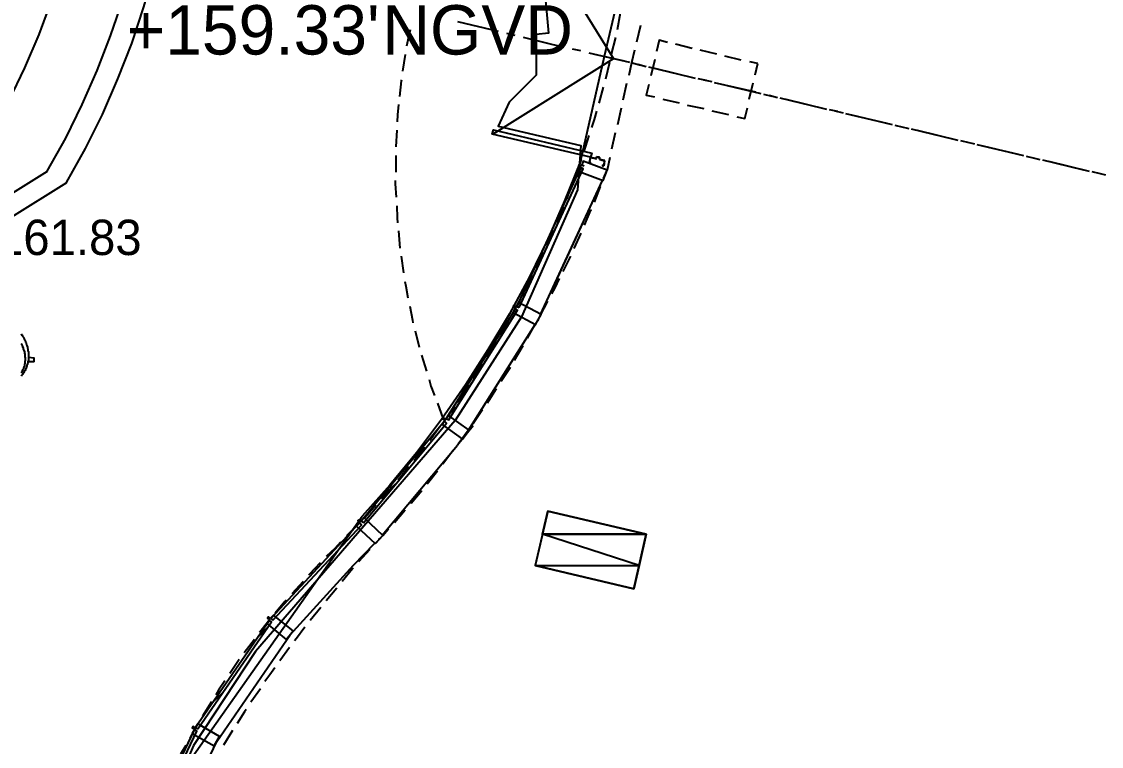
# Model space of a CAD drawing. Header units: feet. Extents: x -84 to 198, y -22 to 181.
# Drawn here: x 11.71 to 43.72, y 76.35 to 97.84 of the extents above; entities that cross this region are included whole.
import ezdxf
from ezdxf.enums import TextEntityAlignment as Align

# ---------------------------------------------------------------- set-up
doc = ezdxf.new("R2010")
doc.units = ezdxf.units.FT
for name, color, linetype in [('A-AREA-COMUN', 252, 'CONTINUOUS'), ('A-LINEA', 7, 'CONTINUOUS'), ('A-MURO-CONCRETO', 8, 'CONTINUOUS'), ('A-TEXTO-PDF', 3, 'CONTINUOUS')]:
    doc.layers.add(name, color=color, linetype=linetype)

msp = doc.modelspace()

# ---------------------------------------------------------------- linework, layer by layer
at = {"layer": 'A-AREA-COMUN'}
msp.add_lwpolyline([(27.088, 100.0889), (27.328, 97.4933), (26.96, 97.4578), (26.96, 96.2489), (26.16, 95.4489), (25.84, 94.7378), (28.288, 94.1689), (28.192, 92.8533), (26.528, 89.0844), (24.56, 86.0089), (18.64, 79.1644), (16.8, 76.3733), (15.488, 73.3333)], dxfattribs=at)
at = {"layer": 'A-LINEA'}
for p, q in [((27.0385, 100.3321), (29.2693, 96.7233)), ((29.3733, 97.6044), (29.4667, 98.0978)), ((24.6267, 97.8444), (25.84, 97.5511)), ((30.0533, 97.7244), (29.9333, 97.2311)), ((30.0533, 97.7244), (29.9333, 97.2311)), ((23.2267, 97.5911), (23.12, 97.1111)), ((26.08, 97.4978), (26.3333, 97.4311)), ((26.5733, 97.3778), (27.7867, 97.0844)), ((29.2, 96.8711), (29.32, 97.3644)), ((28.0267, 97.0311), (28.28, 96.9778)), ((31.5867, 97.0444), (31.0933, 97.1644)), ((31.5867, 97.0444), (31.0933, 97.1644)), ((23.08, 96.8578), (23, 96.3644)), ((29.264, 96.7389), (25.6652, 94.4921)), ((28.52, 96.9111), (29.7333, 96.6311)), ((28.6933, 96.8711), (29.5733, 96.6711)), ((28.6933, 96.8711), (29.5733, 96.6711)), ((30.48, 96.7111), (30.36, 96.2311)), ((30.48, 96.7111), (30.36, 96.2311)), ((32.32, 96.8711), (31.8267, 96.9911)), ((32.32, 96.8711), (31.8267, 96.9911)), ((33.04, 96.6978), (32.56, 96.8178)), ((33.04, 96.6978), (32.56, 96.8178)), ((29.0267, 96.1378), (29.1467, 96.6311)), ((29.8133, 96.6178), (30.0533, 96.5511)), ((29.8133, 96.6178), (30.0533, 96.5511)), ((29.9733, 96.5778), (30.2267, 96.5111)), ((30.2933, 96.4978), (31.52, 96.2044)), ((30.2933, 96.4978), (31.52, 96.2044)), ((30.4667, 96.4578), (31.68, 96.1644)), ((33.5333, 96.5911), (33.2933, 96.6444)), ((33.5333, 96.5911), (33.2933, 96.6444)), ((33.4533, 96.2578), (33.5333, 96.5911)), ((33.4533, 96.2578), (33.5333, 96.5911)), ((31.76, 96.1511), (32, 96.0978)), ((31.76, 96.1511), (32, 96.0978)), ((31.92, 96.1111), (32.1733, 96.0578)), ((28.8267, 95.4178), (28.96, 95.8978)), ((29.64, 96.0044), (29.5333, 95.5111)), ((29.64, 96.0044), (29.5333, 95.5111)), ((32.24, 96.0311), (33.4667, 95.7511)), ((32.24, 96.0311), (33.4667, 95.7511)), ((32.4133, 95.9911), (33.6267, 95.7111)), ((33.28, 95.5378), (33.4, 96.0178)), ((33.28, 95.5378), (33.4, 96.0178)), ((30.72, 95.5378), (31.2, 95.4311)), ((30.72, 95.5378), (31.2, 95.4311)), ((33.7067, 95.6844), (33.9467, 95.6311)), ((33.7067, 95.6844), (33.9467, 95.6311)), ((33.8667, 95.6578), (34.12, 95.5911)), ((34.1867, 95.5778), (35.4133, 95.2844)), ((34.1867, 95.5778), (35.4133, 95.2844)), ((34.36, 95.5378), (35.5733, 95.2444)), ((29.48, 95.2711), (29.3733, 94.7778)), ((29.48, 95.2711), (29.3733, 94.7778)), ((31.44, 95.3644), (31.9333, 95.2578)), ((31.44, 95.3644), (31.9333, 95.2578)), ((32.1733, 95.1911), (32.6667, 95.0844)), ((32.1733, 95.1911), (32.6667, 95.0844)), ((35.6533, 95.2311), (35.8933, 95.1778)), ((35.6533, 95.2311), (35.8933, 95.1778)), ((35.8133, 95.1911), (36.0667, 95.1378)), ((36.1333, 95.1111), (37.36, 94.8311)), ((36.1333, 95.1111), (37.36, 94.8311)), ((36.3067, 95.0711), (37.52, 94.7911)), ((37.6, 94.7644), (37.84, 94.7111)), ((37.6, 94.7644), (37.84, 94.7111)), ((22.8267, 94.6178), (22.8, 94.1244)), ((28.3867, 93.9911), (28.5333, 94.4578)), ((29.3067, 94.5378), (29.2, 94.0578)), ((29.3067, 94.5378), (29.2, 94.0578)), ((37.76, 94.7244), (38.0133, 94.6711)), ((38.08, 94.6578), (39.3067, 94.3644)), ((38.08, 94.6578), (39.3067, 94.3644)), ((38.2533, 94.6178), (39.4667, 94.3244)), ((39.5467, 94.3111), (39.7867, 94.2578)), ((39.5467, 94.3111), (39.7867, 94.2578)), ((39.7067, 94.2711), (39.96, 94.2178)), ((40.0267, 94.1911), (41.2533, 93.9111)), ((40.0267, 94.1911), (41.2533, 93.9111)), ((40.2, 94.1511), (41.4133, 93.8711)), ((22.8, 93.8711), (22.8, 93.3778)), ((28.5733, 93.8178), (28.5333, 93.6711)), ((28.5733, 93.8044), (28.5733, 93.8044)), ((28.7467, 93.8311), (28.7333, 93.7911)), ((28.7467, 93.8178), (28.7467, 93.8178)), ((28.84, 93.8178), (28.76, 93.8311)), ((28.84, 93.7644), (28.8533, 93.8044)), ((28.84, 93.8044), (28.84, 93.8044)), ((29.1467, 93.8044), (29.0667, 93.4311)), ((29.1467, 93.8044), (29.0667, 93.4311)), ((41.4933, 93.8444), (41.7333, 93.7911)), ((41.4933, 93.8444), (41.7333, 93.7911)), ((41.6533, 93.8044), (41.8933, 93.7511)), ((28.1333, 93.2844), (28.3067, 93.7511)), ((28.3067, 93.5911), (28.3867, 93.5644)), ((28.3067, 93.5911), (28.3867, 93.5644)), ((28.5467, 93.6711), (28.5467, 93.6711)), ((28.7221, 93.765), (28.7461, 93.7799)), ((28.8405, 93.7623), (28.8554, 93.7383)), ((28.8533, 93.7644), (28.8533, 93.7644)), ((29, 93.7244), (28.8533, 93.7511)), ((28.96, 93.5644), (28.96, 93.5644)), ((28.9733, 93.5644), (29, 93.7111)), ((28.9867, 93.7111), (28.9867, 93.7111)), ((41.9733, 93.7378), (43.1867, 93.4444)), ((41.9733, 93.7378), (43.1867, 93.4444)), ((42.1467, 93.6978), (43.36, 93.4044)), ((28.96, 93.1911), (29.0667, 93.4311)), ((28.96, 93.1911), (29.0667, 93.4311)), ((43.44, 93.3911), (43.68, 93.3378)), ((43.44, 93.3911), (43.68, 93.3378)), ((43.6, 93.3511), (43.84, 93.2978)), ((11.3375, 91.9968), (13.0506, 93.0644)), ((27.0933, 89.1511), (28.9333, 93.1244)), ((27.0933, 89.1511), (28.9333, 93.1244)), ((27.8667, 92.5778), (28.04, 93.0444)), ((28.6933, 92.4844), (28.8667, 92.9511)), ((28.6933, 92.4844), (28.8667, 92.9511)), ((27.5733, 91.8844), (27.7733, 92.3511)), ((28.3467, 91.8844), (27.48, 89.9911)), ((27.5733, 92.0044), (27.7467, 92.1644)), ((27.5733, 92.0044), (27.7467, 92.1644)), ((22.88, 91.6311), (22.92, 91.1244)), ((28.0933, 91.1111), (28.2933, 91.5644)), ((28.0933, 91.1111), (28.2933, 91.5644)), ((26.96, 90.5244), (27.1733, 90.9778)), ((27.04, 90.8311), (27.2, 90.9911)), ((27.04, 90.8311), (27.2, 90.9911)), ((22.96, 90.8844), (23.0267, 90.3911)), ((27.76, 90.4311), (27.9867, 90.8844)), ((27.76, 90.4311), (27.9867, 90.8844)), ((26.6133, 89.8578), (26.8533, 90.2978)), ((26.5067, 89.6711), (26.6667, 89.8178)), ((26.5067, 89.6711), (26.6667, 89.8178)), ((26.2667, 89.1911), (26.5067, 89.6311)), ((27.08, 89.1111), (27.3067, 89.5511)), ((27.08, 89.1111), (27.3067, 89.5511)), ((24.96, 85.7244), (26.9333, 88.8578)), ((24.96, 85.7244), (26.9333, 88.8578)), ((25.8933, 88.5378), (26.1467, 88.9778)), ((23.3733, 88.6711), (23.4933, 88.1911)), ((25.6, 88.1378), (25.84, 88.3778)), ((25.6, 88.1378), (25.84, 88.3778)), ((26.32, 87.8044), (26.5733, 88.2311)), ((26.32, 87.8044), (26.5733, 88.2311)), ((12.08, 87.7511), (11.8933, 87.7511)), ((23.56, 87.9511), (23.7067, 87.4711)), ((25.1067, 87.2578), (25.3733, 87.6844)), ((25.92, 87.1778), (26.2, 87.5911)), ((25.92, 87.1778), (26.2, 87.5911)), ((24.04, 86.5244), (24.2, 86.0844)), ((24.56, 86.4978), (24.8, 86.7244)), ((24.56, 86.4978), (24.8, 86.7244)), ((24.2667, 86.0311), (24.5467, 86.4311)), ((25.0933, 85.9244), (25.3733, 86.3378)), ((25.0933, 85.9244), (25.3733, 86.3378)), ((23.8133, 85.4311), (24.1067, 85.8311)), ((25.0933, 85.8578), (24.6267, 85.2844)), ((25.0933, 85.8578), (24.6267, 85.2844)), ((24.88, 85.5911), (24.8933, 85.6044)), ((24.88, 85.5911), (24.8933, 85.6044)), ((22.4, 82.6178), (24.6267, 85.2844)), ((22.4, 82.6178), (24.6267, 85.2844)), ((24.2, 84.7244), (24.4933, 85.1244)), ((24.2, 84.7244), (24.4933, 85.1244)), ((22.8667, 84.2578), (23.1867, 84.6444)), ((23.7333, 84.1378), (24.04, 84.5244)), ((23.7333, 84.1378), (24.04, 84.5244)), ((22.3467, 83.7111), (22.88, 84.2178)), ((22.3467, 83.7111), (22.88, 84.2178)), ((21.88, 83.1378), (22.2133, 83.5111)), ((22.76, 82.9911), (23.08, 83.3644)), ((22.76, 82.9911), (23.08, 83.3644)), ((21.8067, 83.1632), (15.5347, 74.2893)), ((21.8067, 83.1632), (15.5347, 74.2893)), ((21.3467, 82.6044), (21.7067, 82.9511)), ((22.4133, 82.6044), (22.2, 82.3644)), ((22.4133, 82.6044), (22.2, 82.3644)), ((22.4133, 82.6044), (22.5867, 82.8044)), ((22.4133, 82.6044), (22.5867, 82.8044)), ((21, 82.2311), (21.1733, 82.4178)), ((21.5467, 81.7244), (22.1733, 82.3644)), ((21.5467, 81.7244), (22.1733, 82.3644)), ((21, 82.2311), (20.7333, 81.9778)), ((22.0267, 82.1911), (21.6933, 81.8178)), ((22.0267, 82.1911), (21.6933, 81.8178)), ((19.6667, 79.6578), (21.5467, 81.7244)), ((19.6667, 79.6578), (21.5467, 81.7244)), ((20.0533, 81.2444), (19.72, 80.8711)), ((21.0533, 81.0444), (20.7333, 80.6711)), ((21.0533, 81.0444), (20.7333, 80.6711)), ((20.5733, 80.4711), (20.2667, 80.0844)), ((20.5733, 80.4711), (20.2667, 80.0844)), ((18.7067, 79.5911), (19, 79.8711)), ((18.7067, 79.5911), (19, 79.8711)), ((18.6133, 79.5244), (18.3067, 79.1244)), ((19.6533, 79.2844), (19.36, 78.8844)), ((19.6533, 79.2844), (19.36, 78.8844)), ((18.16, 78.9244), (17.88, 78.5111)), ((17.4, 77.6844), (17.6933, 77.9644)), ((17.4, 77.6844), (17.6933, 77.9644)), ((18.7867, 78.0578), (18.5067, 77.6578)), ((18.7867, 78.0578), (18.5067, 77.6578)), ((17.3333, 77.6711), (17.0667, 77.2444)), ((16.9333, 77.0311), (16.6933, 76.5911)), ((17.96, 76.8178), (17.6933, 76.3911)), ((17.96, 76.8178), (17.6933, 76.3911))]:
    msp.add_line(p, q, dxfattribs=at)
for points in [[(7.6, 90.2444), (8.32, 91.0444), (9.0133, 91.8711), (9.6533, 92.7378), (10.2667, 93.6311), (10.8267, 94.5511), (11.3333, 95.4978), (11.8, 96.4711), (12.2267, 97.4578), (12.6, 98.4711), (12.92, 99.4978), (13.2, 100.5378), (13.4133, 101.5911), (13.5867, 102.6578), (13.7067, 103.7378), (13.7733, 104.8044), (13.8, 105.8844), (13.76, 106.9644), (13.6667, 108.0444), (13.5333, 109.1111), (13.3333, 110.1644), (13.0933, 111.2178), (12.8, 112.2578)], [(13.04, 93.0711), (13.6, 94.0711), (14.1067, 95.0844), (14.56, 96.1378), (14.9733, 97.1911), (15.3333, 98.2711), (15.6533, 99.3778), (15.92, 100.4844), (16.1333, 101.6044), (16.2933, 102.7378), (16.4, 103.8711), (16.4533, 105.0044), (16.4533, 106.1511), (16.4133, 107.2844)], [(12.4667, 93.4044), (13.0133, 94.3778), (13.5067, 95.3778), (13.9467, 96.3911), (14.3467, 97.4178), (14.7067, 98.4711), (15.0133, 99.5378), (15.2667, 100.6178), (15.4667, 101.7111), (15.6267, 102.8178), (15.7333, 103.9244), (15.7867, 105.0311), (15.7867, 106.1378), (15.7467, 107.2444)], [(29.7333, 100.0044), (28.9733, 96.8044), (28.2667, 93.6711), (27.8, 92.5244), (27.3067, 91.3911), (26.76, 90.2711), (26.1733, 89.1778), (25.5333, 88.1111), (24.8667, 87.0711), (24.16, 86.0444), (23.4133, 85.0578), (22.6267, 84.0978), (21.8, 83.1778)], [(29.7333, 100.0044), (28.9733, 96.8044), (28.2667, 93.6711), (27.8, 92.5244), (27.3067, 91.3911), (26.76, 90.2711), (26.1733, 89.1778), (25.5333, 88.1111), (24.8667, 87.0711), (24.16, 86.0444), (23.4133, 85.0578), (22.6267, 84.0978), (21.8, 83.1778)], [(30.8533, 97.2178), (30.6133, 97.2844), (30.5333, 96.9511)], [(30.8533, 97.2178), (30.6133, 97.2844), (30.5333, 96.9511)], [(29.88, 96.9911), (29.7867, 96.6178), (29.7067, 96.2444)], [(29.88, 96.9911), (29.7867, 96.6178), (29.7067, 96.2444)], [(22.9733, 96.1111), (22.96, 96.0844), (22.9067, 95.6178)], [(30.3067, 95.9778), (30.2267, 95.6578), (30.4667, 95.6044)], [(30.3067, 95.9778), (30.2267, 95.6578), (30.4667, 95.6044)], [(22.88, 95.3778), (22.8533, 95.0711), (22.84, 94.8711)], [(28.6133, 94.6978), (28.6933, 94.9378), (28.76, 95.1778)], [(32.9067, 95.0178), (33.1467, 94.9644), (33.2267, 95.2844)], [(32.9067, 95.0178), (33.1467, 94.9644), (33.2267, 95.2844)], [(28.5733, 93.8178), (25.6533, 94.4978), (25.6933, 94.6311), (28.6133, 93.9378), (28.5733, 93.8178)], [(28.5467, 93.6578), (28.5733, 93.6578), (28.5467, 93.6711), (28.5733, 93.8044), (28.72, 93.7778)], [(28.5733, 93.8178), (28.72, 93.7911), (28.72, 93.7911)], [(28.7467, 93.7911), (28.7467, 93.8178), (28.84, 93.8044), (28.84, 93.7778)], [(26.4533, 89.3644), (28.36, 93.4711), (28.28, 93.5111), (26.3867, 89.3911), (26.4533, 89.3644)], [(26.4533, 89.3644), (28.36, 93.4711), (28.28, 93.5111), (26.3867, 89.3911), (26.4533, 89.3644)], [(28.3067, 93.5644), (28.2267, 93.5911), (28.2133, 93.5511), (28.2933, 93.5244), (28.24, 93.3911), (28.9467, 93.1244), (29.0667, 93.4311), (28.36, 93.6978), (28.3067, 93.5644)], [(28.3067, 93.5644), (28.2267, 93.5911), (28.2133, 93.5511), (28.2933, 93.5244), (28.24, 93.3911), (28.9467, 93.1244), (29.0667, 93.4311), (28.36, 93.6978), (28.3067, 93.5644)], [(28.8533, 93.7511), (28.9867, 93.7111), (28.96, 93.5644), (28.9333, 93.5778), (28.9333, 93.5644), (28.96, 93.5644)], [(10.0051, 93.2252), (11.2864, 92.6616), (12.475, 93.4009)], [(28.9867, 93.2578), (29, 93.2844), (29.0133, 93.2978)], [(28.9867, 93.2578), (29, 93.2844), (29.0133, 93.2978)], [(22.7867, 93.1244), (22.7867, 93.0311), (22.8133, 92.6311)], [(22.8267, 92.3778), (22.84, 92.0178), (22.8533, 91.8711)], [(28.4, 91.8044), (28.5867, 92.2444), (28.6, 92.2578)], [(28.4, 91.8044), (28.5867, 92.2444), (28.6, 92.2578)], [(27.28, 91.2044), (27.3867, 91.4311), (27.48, 91.6578)], [(23.0667, 90.1378), (23.0933, 89.9911), (23.16, 89.6444)], [(27.4267, 89.7644), (27.52, 89.9244), (27.6533, 90.2178)], [(27.4267, 89.7644), (27.52, 89.9244), (27.6533, 90.2178)], [(23.2133, 89.4044), (23.2933, 88.9911), (23.3067, 88.9111)], [(24.36, 86.0178), (26.4133, 89.2844), (26.3467, 89.3244), (24.2933, 86.0711), (24.36, 86.0178)], [(24.36, 86.0178), (26.4133, 89.2844), (26.3467, 89.3244), (24.2933, 86.0711), (24.36, 86.0178)], [(26.3733, 89.3778), (26.2933, 89.4178), (26.28, 89.3778), (26.3467, 89.3378), (26.28, 89.2178), (26.9467, 88.8578), (27.1067, 89.1511), (26.44, 89.5111), (26.3733, 89.3778)], [(26.3733, 89.3778), (26.2933, 89.4178), (26.28, 89.3778), (26.3467, 89.3378), (26.28, 89.2178), (26.9467, 88.8578), (27.1067, 89.1511), (26.44, 89.5111), (26.3733, 89.3778)], [(27.0133, 88.9778), (27.0267, 89.0044), (27.04, 89.0178)], [(27.0133, 88.9778), (27.0267, 89.0044), (27.04, 89.0178)], [(26.7067, 88.4578), (26.9067, 88.8044), (26.96, 88.8844)], [(26.7067, 88.4578), (26.9067, 88.8044), (26.96, 88.8844)], [(11.6933, 88.5778), (11.7067, 88.5511), (11.72, 88.5378), (11.7333, 88.5111), (11.76, 88.4844), (11.76, 88.4711), (11.7733, 88.4578), (11.7867, 88.4311), (11.8, 88.4044), (11.8, 88.3911), (11.8133, 88.3778), (11.8267, 88.3511), (11.8267, 88.3378), (11.84, 88.3111), (11.84, 88.2978), (11.8533, 88.2578), (11.8667, 88.2311), (11.88, 88.1911), (11.88, 88.1644), (11.8933, 88.1244), (11.8933, 88.0844), (11.9067, 88.0578), (11.9067, 88.0178), (11.9067, 88.0044), (11.9067, 87.9778), (11.9067, 87.9644), (11.9067, 87.9378), (11.9067, 87.9244), (11.9067, 87.9111), (11.9067, 87.8844), (11.9067, 87.8711), (11.9067, 87.8444), (11.9067, 87.8044), (11.9067, 87.7778), (11.8933, 87.7511), (11.8933, 87.7244), (11.88, 87.6978), (11.88, 87.6711), (11.8667, 87.6444), (11.8667, 87.6178), (11.8533, 87.6044), (11.84, 87.5778), (11.84, 87.5511), (11.8267, 87.5244), (11.8133, 87.4978), (11.8, 87.4844), (11.7867, 87.4711), (11.7867, 87.4578), (11.7733, 87.4311), (11.76, 87.4178), (11.7467, 87.4044), (11.7333, 87.3778), (11.72, 87.3644), (11.7067, 87.3511), (11.6933, 87.3244)], [(11.6933, 87.4311), (11.7067, 87.4444), (11.72, 87.4578), (11.7333, 87.4711), (11.7333, 87.4978), (11.7467, 87.5111), (11.7467, 87.5244), (11.76, 87.5378), (11.7733, 87.5511), (11.7733, 87.5644), (11.7733, 87.5778), (11.7867, 87.5911), (11.7867, 87.6044), (11.7867, 87.6178), (11.8, 87.6444), (11.8, 87.6578), (11.8, 87.6711), (11.8, 87.6844), (11.8133, 87.6978), (11.8133, 87.7111), (11.8133, 87.7244), (11.8133, 87.7511), (11.8133, 87.7778), (11.8267, 87.7911), (11.8267, 87.8044), (11.8267, 87.8311), (11.8267, 87.8444), (11.8267, 87.8711), (11.8133, 87.8978), (11.8133, 87.9244), (11.8133, 87.9511), (11.8133, 87.9778), (11.8, 88.0044), (11.8, 88.0311), (11.8, 88.0578), (11.7867, 88.0711), (11.7867, 88.0844), (11.7733, 88.1111), (11.76, 88.1378), (11.76, 88.1644), (11.7467, 88.1778), (11.7467, 88.2044), (11.7333, 88.2178), (11.7333, 88.2311), (11.72, 88.2444), (11.7067, 88.2711), (11.6933, 88.2844)], [(25.5067, 87.8978), (25.64, 88.0978), (25.7733, 88.3244)], [(12.08, 87.7511), (12.08, 87.8578), (11.9067, 87.8844)], [(23.7867, 87.2311), (23.84, 87.0311), (23.9467, 86.7511)], [(24.6933, 86.6444), (24.9733, 87.0444), (24.9733, 87.0578)], [(25.52, 86.5378), (25.5733, 86.6178), (25.7867, 86.9644)], [(25.52, 86.5378), (25.5733, 86.6178), (25.7867, 86.9644)], [(24.28, 86.0444), (24.2133, 86.0978), (24.1867, 86.0578), (24.2533, 86.0178), (24.1733, 85.8978), (24.7733, 85.4578), (24.9733, 85.7244), (24.36, 86.1644), (24.28, 86.0444)], [(24.28, 86.0444), (24.2133, 86.0978), (24.1867, 86.0578), (24.2533, 86.0178), (24.1733, 85.8978), (24.7733, 85.4578), (24.9733, 85.7244), (24.36, 86.1644), (24.28, 86.0444)], [(21.84, 82.9778), (24.3067, 85.9378), (24.24, 85.9911), (21.7733, 83.0311), (21.84, 82.9778)], [(21.84, 82.9778), (24.3067, 85.9378), (24.24, 85.9911), (21.7733, 83.0311), (21.84, 82.9778)], [(24.6533, 85.3244), (24.84, 85.5778), (24.9467, 85.7244)], [(24.6533, 85.3244), (24.84, 85.5778), (24.9467, 85.7244)], [(23.3467, 84.8311), (23.5067, 85.0311), (23.6533, 85.2311)], [(22.3733, 83.6978), (22.7067, 84.0578), (22.7067, 84.0711)], [(23.2533, 83.5511), (23.2533, 83.5644), (23.5733, 83.9378)], [(23.2533, 83.5511), (23.2533, 83.5644), (23.5733, 83.9378)], [(29.8533, 81.0178), (30.2267, 82.6444), (27.3067, 83.3244), (26.9333, 81.7111), (29.8533, 81.0178)], [(29.8533, 81.0178), (30.2267, 82.6444), (27.3067, 83.3244), (26.9333, 81.7111), (29.8533, 81.0178)], [(19.16, 80.0978), (21.7867, 82.9111), (21.72, 82.9778), (19.1067, 80.1511), (19.16, 80.0978)], [(19.16, 80.0978), (21.7867, 82.9111), (21.72, 82.9778), (19.1067, 80.1511), (19.16, 80.0978)], [(21.76, 83.0178), (21.7067, 83.0711), (21.68, 83.0444), (21.7333, 82.9911), (21.64, 82.8844), (22.1867, 82.3644), (22.4133, 82.6044), (21.8667, 83.1244), (21.76, 83.0178)], [(21.76, 83.0178), (21.7067, 83.0711), (21.68, 83.0444), (21.7333, 82.9911), (21.64, 82.8844), (22.1867, 82.3644), (22.4133, 82.6044), (21.8667, 83.1244), (21.76, 83.0178)], [(22.2933, 82.4844), (22.3067, 82.4978), (22.3067, 82.5111)], [(22.2933, 82.4844), (22.3067, 82.4978), (22.3067, 82.5111)], [(20.56, 81.7911), (20.24, 81.4578), (20.2133, 81.4311)], [(21.5333, 81.6311), (21.52, 81.6178), (21.2133, 81.2444)], [(21.5333, 81.6311), (21.52, 81.6178), (21.2133, 81.2444)], [(19.5467, 80.6844), (19.5067, 80.6444), (19.2267, 80.2978)], [(16.9333, 76.8711), (19.12, 80.0444), (19.0533, 80.0844), (16.8667, 76.9111), (16.9333, 76.8711)], [(16.9333, 76.8711), (19.12, 80.0444), (19.0533, 80.0844), (16.8667, 76.9111), (16.9333, 76.8711)], [(19.0667, 80.1111), (18.8133, 79.7911), (18.76, 79.7244)], [(19.08, 80.1378), (19.0267, 80.1911), (19, 80.1511), (19.0667, 80.1111), (18.9733, 79.9911), (19.5467, 79.5244), (19.76, 79.7778), (19.1733, 80.2444), (19.08, 80.1378)], [(19.08, 80.1378), (19.0267, 80.1911), (19, 80.1511), (19.0667, 80.1111), (18.9733, 79.9911), (19.5467, 79.5244), (19.76, 79.7778), (19.1733, 80.2444), (19.08, 80.1378)], [(20.1067, 79.8844), (19.8533, 79.5511), (19.8, 79.4844)], [(20.1067, 79.8844), (19.8533, 79.5511), (19.8, 79.4844)], [(14.8533, 69.6578), (15.8533, 73.0578), (17.4933, 76.4978), (19.6667, 79.6578)], [(14.8533, 69.6578), (15.8533, 73.0578), (17.4933, 76.4978), (19.6667, 79.6578)], [(19.2133, 78.6844), (19.0667, 78.4711), (18.92, 78.2711)], [(19.2133, 78.6844), (19.0667, 78.4711), (18.92, 78.2711)], [(17.7333, 78.2978), (17.5467, 78.0178), (17.4667, 77.8844)], [(18.36, 77.4444), (18.32, 77.3778), (18.0933, 77.0311)], [(18.36, 77.4444), (18.32, 77.3778), (18.0933, 77.0311)], [(15.2533, 73.3244), (16.9067, 76.8044), (16.8267, 76.8444), (15.1733, 73.3644), (15.2533, 73.3244)], [(15.2533, 73.3244), (16.9067, 76.8044), (16.8267, 76.8444), (15.1733, 73.3644), (15.2533, 73.3244)], [(16.8533, 76.8978), (16.7867, 76.9378), (16.76, 76.8978), (16.84, 76.8578), (16.76, 76.7378), (17.4133, 76.3644), (17.5733, 76.6444), (16.9333, 77.0178), (16.8533, 76.8978)], [(16.8533, 76.8978), (16.7867, 76.9378), (16.76, 76.8978), (16.84, 76.8578), (16.76, 76.7378), (17.4133, 76.3644), (17.5733, 76.6444), (16.9333, 77.0178), (16.8533, 76.8978)], [(16.5733, 76.3778), (16.4267, 76.1378), (16.3333, 75.9378)]]:
    msp.add_lwpolyline(points, dxfattribs=at)
at = {"layer": 'A-MURO-CONCRETO'}
for points in [[(27.3067, 83.3244), (30.2267, 82.6444), (27.1467, 82.6444), (27.3067, 83.3244), (27.3067, 83.3244)], [(27.3067, 83.3244), (30.2267, 82.6444), (27.1467, 82.6444), (27.3067, 83.3244), (27.3067, 83.3244)], [(27.1467, 82.6444), (26.9333, 81.7111), (30.0133, 81.7111), (27.1467, 82.6444)], [(27.1467, 82.6444), (26.9333, 81.7111), (30.0133, 81.7111), (27.1467, 82.6444)], [(27.1467, 82.6444), (30.2267, 82.6444), (30.0133, 81.7111), (27.1467, 82.6444), (27.1467, 82.6444)], [(27.1467, 82.6444), (30.2267, 82.6444), (30.0133, 81.7111), (27.1467, 82.6444), (27.1467, 82.6444)], [(26.9333, 81.7111), (30.0133, 81.7111), (29.8533, 81.0178), (26.9333, 81.7111), (26.9333, 81.7111)], [(26.9333, 81.7111), (30.0133, 81.7111), (29.8533, 81.0178), (26.9333, 81.7111), (26.9333, 81.7111)]]:
    msp.add_lwpolyline(points, dxfattribs=at)

# ---------------------------------------------------------------- texts
at = {"layer": 'A-TEXTO-PDF'}
for s, height, p in [("+159.33'", 1.463, (18.5719, 96.8614)), ('NGVD', 1.463, (25.2275, 96.8614)), ('+161.83', 1.048, (12.7124, 90.9176))]:
    msp.add_text(s, height=height, dxfattribs=at).set_placement(p, align=Align.CENTER)

doc.saveas('drawing.dxf')
